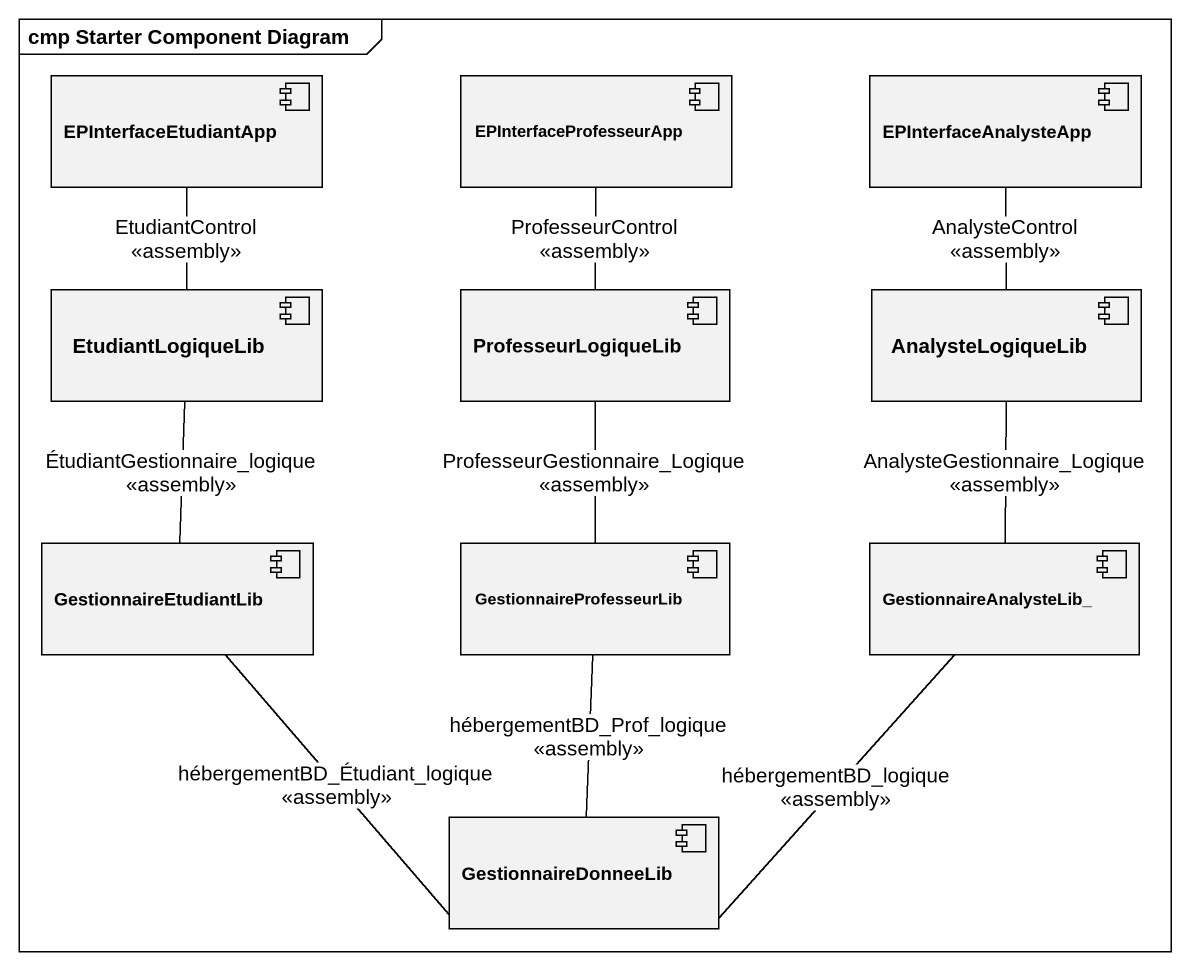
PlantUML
@startuml
mainframe cmp Starter Component Diagram
component EPInterfaceEtudiantApp
component EPInterfaceProfesseurApp
component EPInterfaceAnalysteApp
component EtudiantLogiqueLib
component ProfesseurLogiqueLib
component AnalysteLogiqueLib
component GestionnaireEtudiantLib
component GestionnaireProfesseurLib
component "GestionnaireAnalysteLib_" as GestionnaireAnalysteLib
component GestionnaireDonneeLib
EPInterfaceEtudiantApp -- EtudiantLogiqueLib : EtudiantControl\n<<assembly>>
EPInterfaceProfesseurApp -- ProfesseurLogiqueLib : ProfesseurControl\n<<assembly>>
EPInterfaceAnalysteApp -- AnalysteLogiqueLib : AnalysteControl\n<<assembly>>
EtudiantLogiqueLib -- GestionnaireEtudiantLib : ÉtudiantGestionnaire_logique\n<<assembly>>
ProfesseurLogiqueLib -- GestionnaireProfesseurLib : ProfesseurGestionnaire_Logique\n<<assembly>>
AnalysteLogiqueLib -- GestionnaireAnalysteLib : AnalysteGestionnaire_Logique\n<<assembly>>
GestionnaireEtudiantLib -- GestionnaireDonneeLib : hébergementBD_Étudiant_logique\n<<assembly>>
GestionnaireProfesseurLib -- GestionnaireDonneeLib : hébergementBD_Prof_logique\n<<assembly>>
GestionnaireAnalysteLib -- GestionnaireDonneeLib : hébergementBD_logique\n<<assembly>>
@enduml
